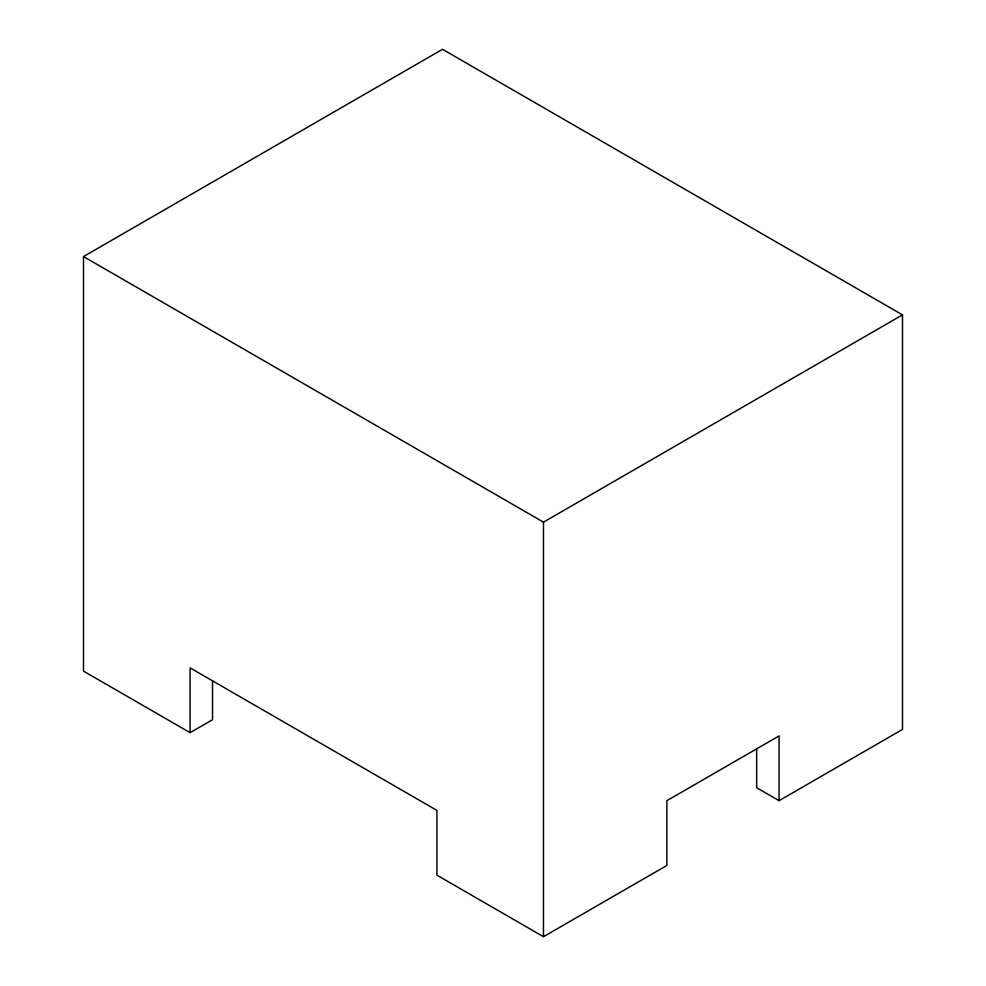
<?xml version="1.0" encoding="UTF-8"?>
<svg xmlns="http://www.w3.org/2000/svg" width="986" height="986" viewBox="0 0 986 986"><rect width="100%" height="100%" fill="white"/><g stroke="black" fill="none" stroke-linecap="round" stroke-linejoin="round"><path stroke-width="1.48" d="M212.52 680.55L212.52 719.706L190.088 732.66L83.502 671.133L83.502 256.57L442.517 49.3L902.498 314.867L902.498 729.43L779.088 800.681L756.656 787.715L756.656 748.559M83.502 256.57L543.483 522.149L902.498 314.867M190.088 732.66L190.088 667.892L436.909 810.393L436.909 875.161L543.483 936.7L666.893 865.449L666.893 800.681L779.088 735.901L779.088 800.681M543.483 522.149L543.483 936.7"/></g></svg>
